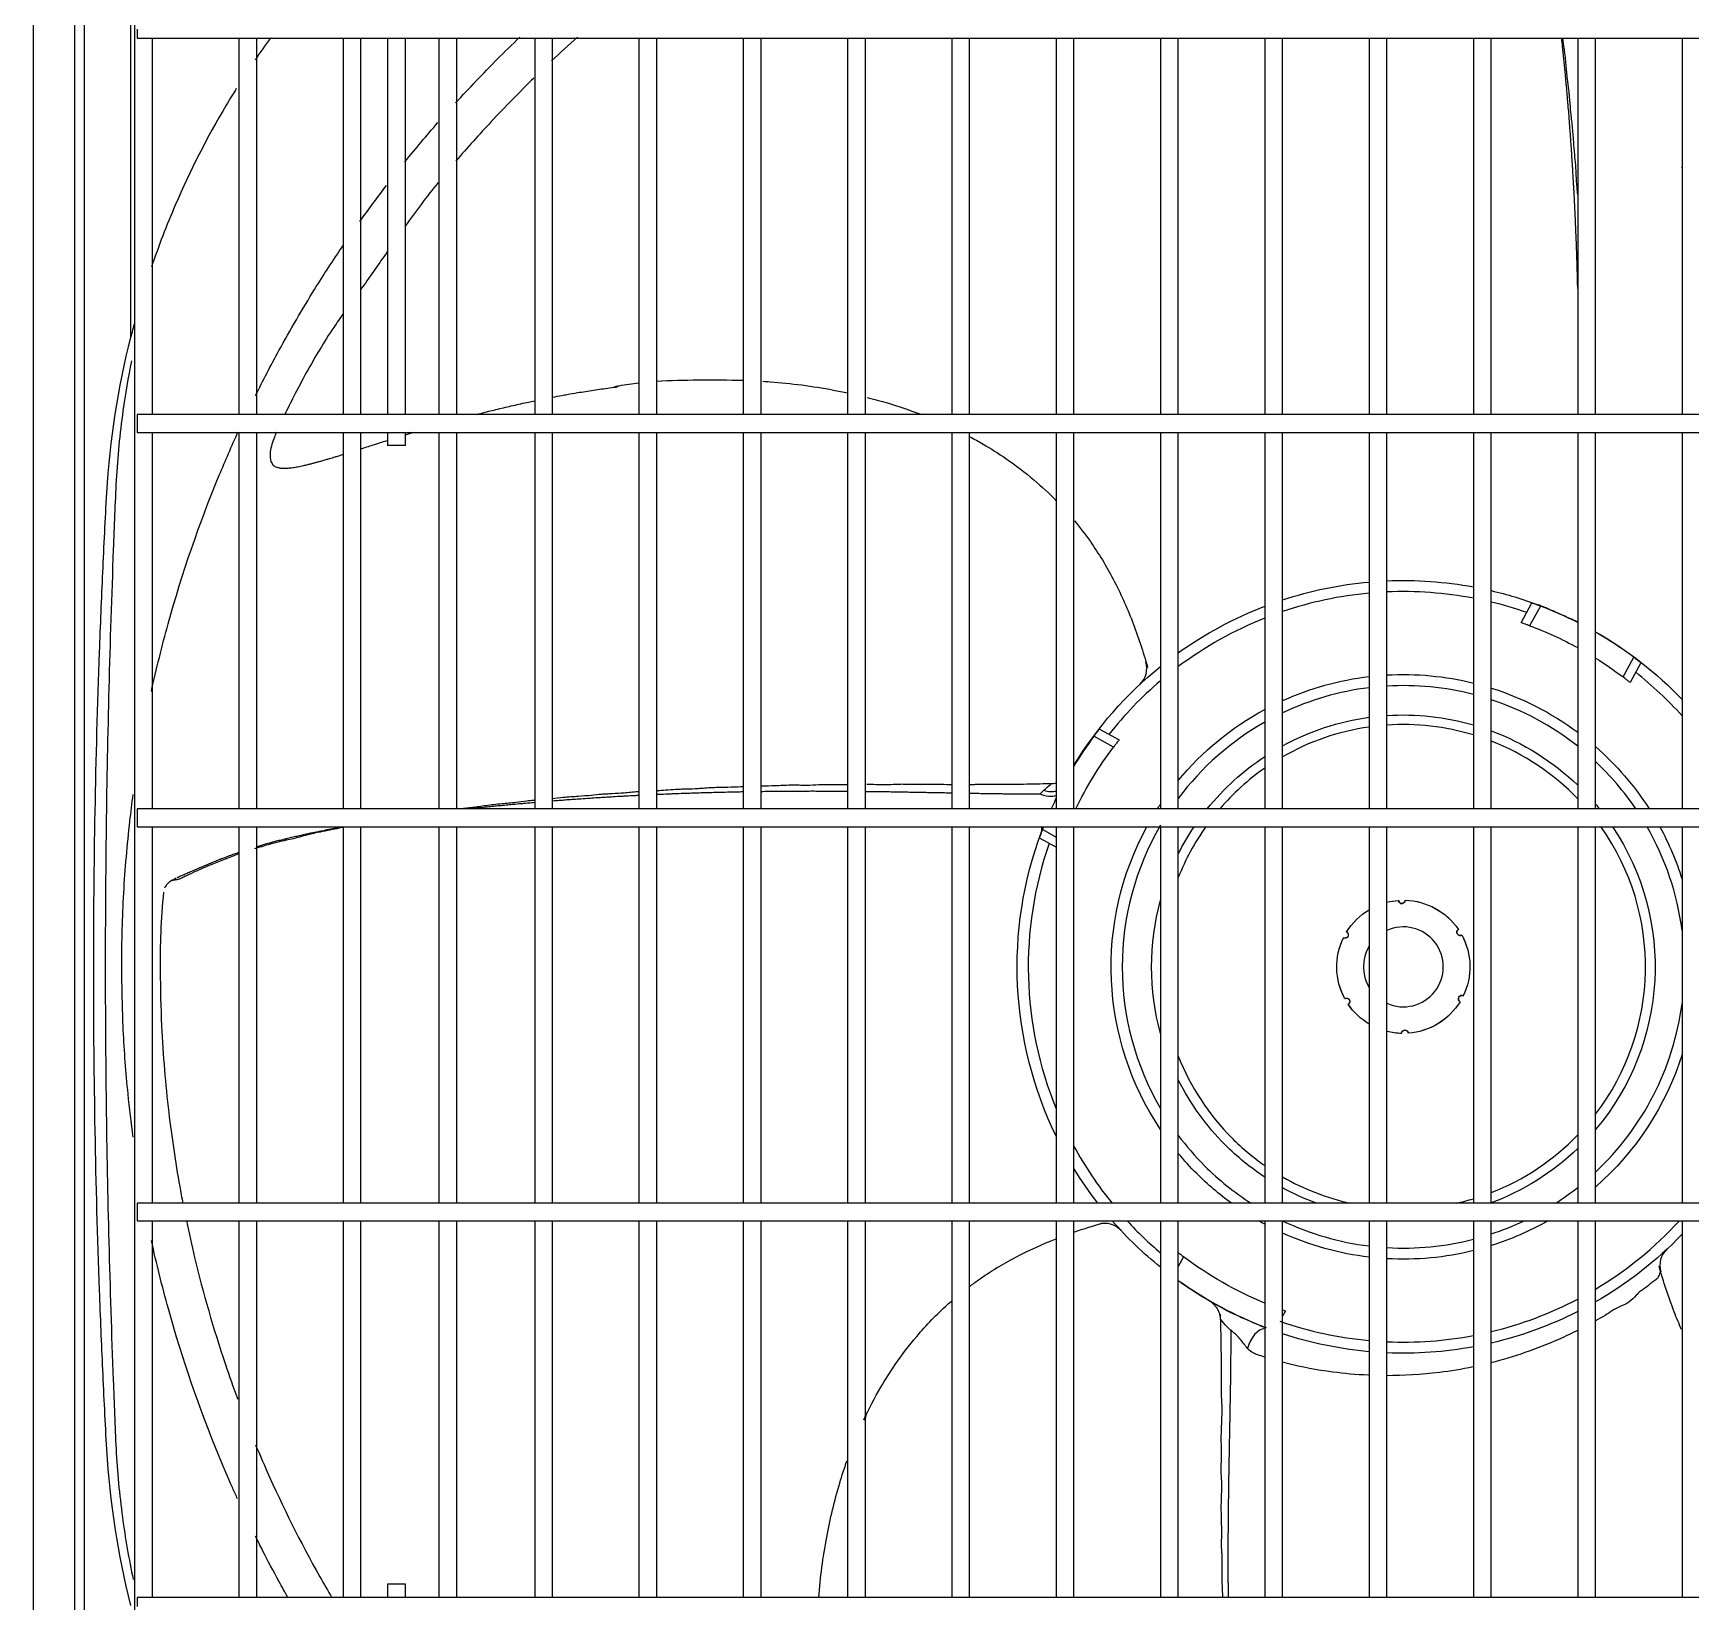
# Model space of a CAD drawing. Header units: millimetres. Extents: x 0 to 504600, y 0 to 118800.
# Drawn here: x 435579.2 to 435952.6, y 47616.6 to 47969.8 of the extents above; entities that cross this region are included whole.
import ezdxf

# ---------------------------------------------------------------- set-up
doc = ezdxf.new("R2010")
doc.units = ezdxf.units.MM
doc.header["$LTSCALE"] = 200
doc.layers.add('LG-AIRCON', color=240, linetype='Continuous')

# ---------------------------------------------------------------- blocks, each defined once
blk = doc.blocks.new('UXB+UXB')
at = {"layer": 'LG-AIRCON', "color": 0}
for p, q in [((-615.24, 719.79), (-615.24, 40.68)), ((-605.83, 163.94), (-605.83, 654.49)), ((-603.71, 652.97), (-603.71, 165.46)), ((-593.24, 561.84), (-593.24, 648.63)), ((-592.38, 636.18), (-592.38, 182.25)), ((-591.81, 631.18), (-591.81, 629.18)), ((-591.81, 629.18), (590.91, 629.18)), ((-588.38, 544.4), (-588.38, 629.18)), ((-568.88, 629.18), (-568.88, 544.4)), ((-564.88, 544.4), (-564.88, 629.18)), ((-545.39, 629.18), (-545.39, 544.39)), ((-541.38, 544.39), (-541.38, 629.18)), ((-535.39, 629.18), (-535.39, 544.4)), ((-531.39, 544.4), (-531.39, 629.18)), ((-523.82, 629.18), (-523.82, 544.39)), ((-519.82, 544.39), (-519.82, 629.18)), ((-502.25, 629.18), (-502.25, 544.39)), ((-498.25, 544.39), (-498.25, 629.18)), ((-478.76, 629.18), (-478.76, 544.39)), ((-474.76, 544.39), (-474.76, 629.18)), ((-455.26, 629.18), (-455.26, 544.39)), ((-451.26, 544.39), (-451.26, 629.18)), ((-431.76, 629.18), (-431.76, 544.39)), ((-427.76, 544.39), (-427.76, 629.18)), ((-408.27, 629.18), (-408.27, 544.39)), ((-404.27, 544.39), (-404.27, 629.18)), ((-384.77, 629.18), (-384.77, 544.39)), ((-380.77, 544.39), (-380.77, 629.18)), ((-361.27, 629.18), (-361.27, 544.39)), ((-357.28, 544.39), (-357.28, 629.18)), ((-337.78, 629.18), (-337.78, 544.39)), ((-333.78, 544.39), (-333.78, 629.18)), ((-314.28, 629.18), (-314.28, 544.39)), ((-310.28, 544.39), (-310.28, 629.18)), ((-290.79, 629.18), (-290.79, 544.39)), ((-286.79, 544.39), (-286.79, 629.18)), ((-267.29, 629.18), (-267.29, 544.39)), ((-263.29, 544.39), (-263.29, 629.18)), ((-243.79, 629.18), (-243.79, 544.39)), ((-243.79, 600.07), (-243.92, 599.86)), ((590.91, 544.4), (-591.81, 544.4)), ((-591.81, 544.4), (-591.81, 542.4)), ((-591.81, 542.4), (-591.81, 540.4)), ((-591.81, 540.4), (590.91, 540.4)), ((-588.38, 455.6), (-588.38, 540.4)), ((-568.88, 540.4), (-568.88, 455.6)), ((-564.88, 455.6), (-564.88, 540.4)), ((-545.39, 540.39), (-545.39, 455.61)), ((-545.38, 540.39), (-545.38, 455.61)), ((-541.38, 455.61), (-541.38, 540.39)), ((-535.39, 540.4), (-535.39, 537.4)), ((-531.39, 537.4), (-531.39, 540.4)), ((-523.82, 540.39), (-523.82, 455.61)), ((-519.82, 455.61), (-519.82, 540.39)), ((-502.25, 540.39), (-502.25, 455.61)), ((-498.25, 455.61), (-498.25, 540.39)), ((-478.76, 540.39), (-478.76, 455.61)), ((-474.76, 455.61), (-474.76, 540.39)), ((-455.26, 540.39), (-455.26, 455.61)), ((-451.26, 455.61), (-451.26, 540.39)), ((-431.76, 540.39), (-431.76, 455.61)), ((-427.76, 455.61), (-427.76, 540.39)), ((-408.27, 540.39), (-408.27, 455.61)), ((-404.27, 455.61), (-404.27, 540.39)), ((-384.77, 540.39), (-384.77, 455.61)), ((-380.77, 455.61), (-380.77, 540.39)), ((-361.27, 540.39), (-361.27, 455.61)), ((-357.28, 455.61), (-357.28, 540.39)), ((-337.78, 540.39), (-337.78, 455.61)), ((-333.78, 455.61), (-333.78, 540.39)), ((-314.28, 540.39), (-314.28, 455.61)), ((-310.28, 455.61), (-310.28, 540.39)), ((-290.79, 540.39), (-290.79, 455.61)), ((-286.79, 455.61), (-286.79, 540.39)), ((-267.29, 540.39), (-267.29, 455.61)), ((-263.29, 455.61), (-263.29, 540.39)), ((-243.79, 540.39), (-243.79, 455.61)), ((-280.04, 497.54), (-277.6, 501.99)), ((-275.7, 501.29), (-278.13, 496.86)), ((-257.09, 485.32), (-254.66, 489.75)), ((-253.05, 488.52), (-255.49, 484.07)), ((-365.93, 483.65), (-365.74, 483.83)), ((-371.84, 469.54), (-376.28, 471.97)), ((-375.05, 473.58), (-370.6, 471.14)), ((590.91, 455.61), (-591.81, 455.61)), ((-591.81, 455.61), (-591.81, 453.61)), ((-591.81, 453.61), (-591.81, 451.61)), ((-591.81, 451.61), (590.91, 451.61)), ((-588.38, 366.83), (-588.38, 451.61)), ((-568.88, 451.61), (-568.88, 366.83)), ((-564.88, 366.83), (-564.88, 451.61)), ((-545.39, 451.61), (-545.39, 366.83)), ((-541.38, 366.83), (-541.38, 451.61)), ((-523.82, 451.61), (-523.82, 366.83)), ((-519.82, 366.83), (-519.82, 451.61)), ((-502.25, 451.61), (-502.25, 366.83)), ((-498.25, 366.83), (-498.25, 451.61)), ((-478.76, 451.61), (-478.76, 366.83)), ((-474.76, 366.83), (-474.76, 451.61)), ((-455.26, 451.61), (-455.26, 366.83)), ((-451.26, 366.83), (-451.26, 451.61)), ((-431.76, 451.61), (-431.76, 366.83)), ((-427.76, 366.83), (-427.76, 451.61)), ((-408.27, 451.61), (-408.27, 366.83)), ((-404.27, 366.83), (-404.27, 451.61)), ((-384.77, 446.98), (-388.51, 449.04)), ((-387.82, 450.94), (-384.77, 449.26)), ((-384.77, 451.61), (-384.77, 366.83)), ((-380.77, 366.83), (-380.77, 451.61)), ((-361.27, 451.61), (-361.27, 366.83)), ((-357.28, 366.83), (-357.28, 451.61)), ((-337.78, 451.61), (-337.78, 366.83)), ((-333.78, 366.83), (-333.78, 451.61)), ((-314.28, 451.61), (-314.28, 366.83)), ((-310.28, 366.83), (-310.28, 451.61)), ((-290.79, 451.61), (-290.79, 366.83)), ((-286.79, 366.83), (-286.79, 451.61)), ((-267.29, 451.61), (-267.29, 366.83)), ((-263.29, 366.83), (-263.29, 451.61)), ((-243.79, 451.61), (-243.79, 366.83)), ((590.91, 366.82), (-591.81, 366.82)), ((-591.81, 366.82), (-591.81, 364.82)), ((-591.81, 364.82), (-591.81, 362.83)), ((-591.81, 362.83), (590.91, 362.83)), ((-588.38, 278.04), (-588.38, 362.83)), ((-568.88, 362.83), (-568.88, 278.04)), ((-564.88, 278.04), (-564.88, 362.83)), ((-545.39, 362.83), (-545.39, 278.04)), ((-541.38, 278.04), (-541.38, 362.83)), ((-523.82, 362.83), (-523.82, 278.04)), ((-519.82, 278.04), (-519.82, 362.83)), ((-502.25, 362.83), (-502.25, 278.04)), ((-498.25, 278.04), (-498.25, 362.83)), ((-478.76, 362.83), (-478.76, 278.04)), ((-474.76, 278.04), (-474.76, 362.83)), ((-455.26, 362.83), (-455.26, 278.04)), ((-451.26, 278.04), (-451.26, 362.83)), ((-431.76, 362.83), (-431.76, 278.04)), ((-427.76, 278.04), (-427.76, 362.83)), ((-408.27, 362.83), (-408.27, 278.04)), ((-404.27, 278.04), (-404.27, 362.83)), ((-384.77, 362.83), (-384.77, 278.04)), ((-380.77, 278.04), (-380.77, 362.83)), ((-361.27, 362.83), (-361.27, 278.04)), ((-357.28, 278.04), (-357.28, 362.83)), ((-337.78, 362.83), (-337.78, 278.04)), ((-333.78, 278.04), (-333.78, 362.83)), ((-314.28, 362.83), (-314.28, 278.04)), ((-310.28, 278.04), (-310.28, 362.83)), ((-290.79, 362.83), (-290.79, 278.04)), ((-286.79, 278.04), (-286.79, 362.83)), ((-267.29, 362.83), (-267.29, 278.04)), ((-263.29, 278.04), (-263.29, 362.83)), ((-243.79, 362.83), (-243.79, 278.04)), ((-370.17, 360.7), (-370.35, 360.9)), ((-356.07, 354.79), (-357.28, 352.59)), ((-247.23, 356.46), (-247.42, 356.28)), ((-333.12, 342.57), (-333.78, 341.37)), ((-535.39, 281.04), (-535.39, 278.04)), ((-531.39, 281.04), (-535.39, 281.04)), ((-531.39, 278.04), (-531.39, 281.04)), ((-591.81, 278.04), (-591.81, 276.04)), ((590.91, 278.04), (-591.81, 278.04))]:
    blk.add_line(p, q, dxfattribs=at)
at = {"layer": 'LG-AIRCON', "color": 0, "extrusion": (0, 0, -1)}
for centre, radius, start, end in [((306.58, 420.05), 86.99, 71.7788, 84.9192), ((306.58, 420.05), 86.99, 87.5599, 100.4611), ((306.58, 420.05), 86.99, 103.1523, 110.4357), ((306.58, 420.05), 86.99, 54.354, 68.9829), ((306.58, 420.05), 81.91, 110.3267, 118.6663), ((306.58, 420.05), 86.99, 119.8462, 136.2041), ((306.58, 420.05), 81.91, 121.9061, 127.1733), ((306.58, 420.05), 86.99, 31.4717, 51.0407), ((306.58, 420.05), 65.82, 86.7712, 103.8825), ((306.58, 420.05), 65.82, 65.5875, 83.2781), ((306.58, 420.05), 65.82, 107.4994, 126.6469), ((306.58, 420.05), 65.82, 39.6281, 61.7062), ((306.58, 420.05), 56.71, 61.3406, 82.1925), ((306.58, 420.05), 56.71, 86.2537, 106.1662), ((306.58, 420.05), 56.71, 110.4244, 133.8468), ((306.58, 420.05), 81.91, 25.7297, 37.1733), ((306.58, 420.05), 56.71, 38.8237, 56.6212), ((306.58, 420.05), 65.82, 131.1187, 147.3019), ((306.58, 420.05), 65.82, 32.6925, 33.8006), ((306.58, 420.05), 56.71, 139.7531, 141.1706), ((306.58, 420.05), 86.99, 334.013, 20.4357), ((306.58, 420.05), 65.82, 326.1881, 28.6481), ((306.58, 420.05), 56.71, 26.6287, 33.8063), ((306.58, 420.05), 56.71, 146.1881, 220.2356), ((306.58, 420.05), 65.82, 151.3463, 162.5288), ((306.58, 420.05), 56.71, 344.6606, 15.3281), ((306.58, 420.05), 15, 75.7067, 85.8849), ((306.58, 420.05), 15, 75.707, 85.7851), ((306.91, 435.05), 0.75, 180.1825, 357.3175), ((306.58, 420.05), 15, 91.5149, 145.7851), ((306.58, 420.05), 15, 91.6151, 145.8849), ((306.58, 420.05), 15, 31.5149, 59.0994), ((306.58, 420.05), 15, 31.6151, 59.0993), ((306.58, 420.05), 15, 331.6151, 25.8849), ((306.58, 420.05), 15, 331.5149, 25.7851), ((319.73, 427.27), 0.75, 120.1825, 297.3175), ((293.76, 427.83), 0.75, 240.1825, 57.3175), ((306.58, 420.05), 15, 151.5149, 205.7863), ((306.58, 420.05), 15, 151.6151, 205.8849), ((319.4, 412.27), 0.75, 60.1825, 237.3175), ((306.58, 420.05), 15, 300.8995, 325.8849), ((306.58, 420.05), 15, 300.8996, 325.7851), ((306.58, 420.05), 15, 211.6151, 265.8849), ((306.58, 420.05), 15, 211.5137, 265.7851), ((293.43, 412.84), 0.75, 300.1825, 117.3175), ((306.58, 420.05), 15, 271.6151, 284.293), ((306.58, 420.05), 15, 271.5149, 284.2929), ((306.25, 405.06), 0.75, 0.1825, 177.3175), ((306.58, 420.05), 65.82, 197.46, 228.87), ((306.58, 420.05), 56.71, 315, 333.36), ((306.58, 420.05), 65.82, 315, 320.3606), ((306.58, 420.05), 56.71, 303.3675, 315), ((306.58, 420.05), 56.71, 226.1419, 249.8006), ((306.58, 420.05), 86.99, 322.2719, 328.5298), ((306.58, 420.05), 65.82, 306.0225, 315), ((306.58, 420.05), 56.71, 290.1825, 298.6481), ((306.58, 420.05), 86.99, 308.9608, 318.8617), ((306.58, 420.05), 65.82, 298.2825, 299.5987), ((306.58, 420.05), 65.82, 240.3844, 252.4894), ((306.58, 420.05), 65.82, 276.7106, 294.4012), ((306.58, 420.05), 86.99, 223.7974, 240.1554), ((306.58, 420.05), 81.91, 292.3896, 307.1733), ((306.58, 420.05), 65.82, 256.1063, 273.2175), ((306.58, 420.05), 86.99, 297.6697, 305.6475), ((306.58, 420.05), 86.99, 243.1491, 256.8469), ((306.58, 420.05), 86.99, 275.0787, 288.2204), ((306.58, 420.05), 86.99, 259.5381, 272.4392)]:
    blk.add_arc(centre, radius, start, end, dxfattribs=at)
at = {"layer": 'LG-AIRCON', "color": 0}
for radius, start, end in [(84.49, 95.2309, 108.779), (84.49, 79.2259, 92.5124), (84.49, 70.7868, 76.4509), (86.91, 63.1224, 69.1851), (84.49, 111.6703, 126.8719), (86.91, 53.3149, 60.1257), (84.49, 41.9985, 51.7132), (84.49, 130.3428, 141.7132), (63.32, 96.9862, 115.4419), (63.32, 75.5606, 93.3525), (63.32, 51.6487, 71.7863), (63.32, 119.52, 143.19), (54.55, 73.17, 93.8925), (86.91, 143.3149, 148.6118), (54.55, 98.1225, 119.9138), (54.55, 43.9256, 68.7262), (54.55, 124.8862, 139.32), (63.32, 34.1663, 46.8731), (86.91, 154.1151, 155.8497), (63.32, 149.7431, 210.2569), (54.55, 144.6525, 158.3381), (54.55, 322.5206, 35.3531), (63.32, 7.4588, 29.8969), (84.49, 160.7868, 202.2588), (9, 245.7, 114.3), (9, 148.86, 211.14), (63.32, 313.1269, 352.5413), (54.55, 201.6619, 225), (63.32, 216.81, 225), (54.55, 225, 235.1138), (54.55, 291.2737, 316.0744), (84.49, 208.5801, 219.0506), (63.32, 225, 237.2006), (54.55, 240.0863, 257.3662), (63.32, 302.7938, 308.3513), (54.55, 282.6281, 286.83), (84.49, 222.6368, 229.6553), (63.32, 244.6538, 263.0137), (63.32, 288.2138, 295.3407), (84.49, 300.8221, 317.3623), (63.32, 266.6475, 284.4394), (86.91, 234.3167, 249.1851), (84.49, 283.5504, 297.7135), (84.49, 250.7868, 264.7704), (84.49, 267.4888, 280.7754)]:
    blk.add_arc((-306.58, 420.05), radius, start, end, dxfattribs=at)
at = {"layer": 'LG-AIRCON', "color": 0, "extrusion": (5.89787e-06, 5.50525e-06, 1)}
blk.add_arc((-369.36, 487.29, -0.01), 5, 313.0877, 16.4735, dxfattribs=at)
at = {"layer": 'LG-AIRCON', "color": 0, "extrusion": (-5.25028e-06, 5.62471e-06, 1)}
blk.add_arc((-373.82, 357.28, 0.02), 5, 43.0877, 106.4725, dxfattribs=at)
at = {"layer": 'LG-AIRCON', "color": 0, "extrusion": (-6.04419e-06, -5.64183e-06, 1)}
blk.add_arc((-243.8, 352.82, 0.02), 5, 133.0877, 196.4734, dxfattribs=at)
at = {"layer": 'LG-AIRCON', "color": 0}
for centre, major_axis, ratio, start_param, end_param in [((-388.05, 462.77), (-4.43, 2.32), 0.512974, 1.938544, 2.629244), ((-392.78, 452.17), (4.68, -1.75), 0.588101, 0, 0.392495), ((-338.7, 333.86), (1.75, 4.68), 0.588101, 0.279088, 1.726902)]:
    blk.add_ellipse(centre, major_axis=major_axis, ratio=ratio, start_param=start_param, end_param=end_param, dxfattribs=at)
for points, degree in [([(-561.77, 629.19), (-562.95, 627.58), (-564.1, 625.94), (-565.23, 624.29)], 3), ([(-510.73, 624.4), (-509.03, 626.06), (-507.34, 627.73), (-505.62, 629.37)], 3), ([(-492.64, 629.35), (-494.59, 627.61), (-496.52, 625.84), (-498.44, 624.03)], 3), ([(-520.06, 614.58), (-517, 617.9), (-513.86, 621.15), (-510.73, 624.4)], 3), ([(-531.48, 601.28), (-529.07, 604.29), (-526.6, 607.25), (-524.05, 610.15)], 3), ([(-541.64, 587.88), (-539.68, 590.62), (-537.68, 593.32), (-535.63, 595.99)], 3), ([(-592.39, 565.1), (-592.69, 564), (-592.97, 562.91), (-593.24, 561.84)], 3), ([(-267.29, 497.65), (-267.43, 497.72), (-267.58, 497.79), (-267.73, 497.86)], 3), ([(-365.93, 483.65), (-365.98, 483.6), (-365.7, 483.86)], 2), ([(-388.32, 458.92), (-388.37, 458.93), (-388.41, 458.94), (-388.46, 458.94)], 3), ([(-384.77, 458.09), (-385.15, 457.27), (-385.52, 456.44), (-385.89, 455.61)], 3), ([(-387.63, 451.61), (-387.79, 451.21), (-387.95, 450.82), (-388.09, 450.42)], 3), ([(-319.37, 427.89), (-319.1, 427.74), (-318.94, 427.15), (-319.23, 426.62), (-319.81, 426.44), (-320.08, 426.58)], 2), ([(-319.76, 412.9), (-319.5, 413.05), (-318.91, 412.9), (-318.59, 412.38), (-318.73, 411.79), (-318.98, 411.62)], 2), ([(-306.98, 405.06), (-306.97, 405.36), (-306.55, 405.8), (-305.94, 405.82), (-305.49, 405.4), (-305.48, 405.1)], 2), ([(-380.82, 360.3), (-378.58, 361.09), (-376.31, 361.8), (-374, 362.44)], 3), ([(-370.17, 360.7), (-370.13, 360.65), (-370.39, 360.94)], 2), ([(-247.23, 356.46), (-247.18, 356.51), (-247.46, 356.24)], 2), ([(-346.97, 343.01), (-346.47, 342.75), (-345.95, 342.5), (-345.43, 342.25)], 3), ([(-345.45, 338.31), (-345.46, 338.27), (-345.46, 338.22), (-345.46, 338.18)], 3), ([(-427.81, 317.95), (-427.71, 318.41), (-427.63, 318.86), (-427.57, 319.32)], 3)]:
    blk.add_open_spline(points, degree=degree, dxfattribs=at)
for points, knots in [([(-267.29, 572.78), (-267.29, 572.96), (-267.31, 573.48), (-267.34, 574.68), (-267.38, 576.19), (-267.42, 577.85), (-267.47, 579.32), (-267.52, 580.8), (-267.58, 582.43), (-267.63, 583.91), (-267.7, 585.55), (-267.76, 587.03), (-267.83, 588.69), (-267.9, 590.2), (-267.98, 591.7), (-268.06, 593.36), (-268.14, 594.82), (-268.23, 596.44), (-268.31, 597.89), (-268.41, 599.51), (-268.51, 601.11), (-268.6, 602.57), (-268.71, 604.19), (-268.81, 605.66), (-268.93, 607.3), (-269.04, 608.77), (-269.15, 610.21), (-269.27, 611.8), (-269.4, 613.38), (-269.53, 614.95), (-269.67, 616.53), (-269.79, 617.94), (-269.94, 619.51), (-270.07, 620.93), (-270.22, 622.51), (-270.36, 623.94), (-270.51, 625.37), (-270.67, 626.92), (-270.8, 628.19), (-270.89, 628.99), (-270.91, 629.18)], [0, 0, 0, 0, 0.009218, 0.026414, 0.060805, 0.086598, 0.112391, 0.138185, 0.163978, 0.198369, 0.215565, 0.249956, 0.275749, 0.301542, 0.327336, 0.353129, 0.38752, 0.404715, 0.439106, 0.4649, 0.490693, 0.525084, 0.54228, 0.576671, 0.602464, 0.628257, 0.65405, 0.679844, 0.714235, 0.740028, 0.765821, 0.800212, 0.817408, 0.851799, 0.877592, 0.903386, 0.929179, 0.954972, 0.989363, 1, 1, 1, 1]), ([(-267.29, 593.93), (-267.34, 594.5), (-267.48, 595.97), (-267.6, 597.67), (-267.67, 599.42), (-267.76, 601.04), (-268.03, 603.15), (-268.18, 605.47), (-268.32, 607.65), (-268.54, 609.95), (-268.84, 612.34), (-269.03, 614.47), (-269.15, 616.27), (-269.31, 617.98), (-269.66, 620.15), (-269.85, 622.71), (-270.08, 624.98), (-270.36, 627.05), (-270.55, 628.37), (-270.65, 629.2)], [0, 0, 0, 0, 0.05251, 0.142079, 0.177348, 0.206327, 0.265132, 0.339751, 0.382815, 0.429016, 0.527009, 0.615313, 0.649401, 0.678603, 0.742262, 0.822382, 0.868126, 0.917465, 1, 1, 1, 1]), ([(-502.44, 620.18), (-505.69, 617.01), (-511.64, 610.9), (-517.42, 604.49), (-520.03, 601.44)], [0, 0, 0, 0, 0.536431, 1, 1, 1, 1]), ([(-569.47, 617.79), (-570.24, 616.56), (-570.99, 615.32), (-576.03, 606.86), (-579.89, 599.29), (-585.18, 586.98), (-586.96, 582.36), (-588.56, 577.67)], [0, 0, 0, 0, 0.098577, 0.098577, 0.666537, 0.666537, 1, 1, 1, 1]), ([(-523.99, 596.67), (-525.3, 595.05), (-527.82, 591.81), (-530.25, 588.48), (-531.43, 586.82)], [0, 0, 0, 0, 0.50822, 1, 1, 1, 1]), ([(-565.14, 548.69), (-563.45, 552.1), (-559.23, 560.19), (-552.67, 571.43), (-547.66, 579.15), (-545.47, 582.36)], [0, 0, 0, 0, 0.29252, 0.701104, 1, 1, 1, 1]), ([(-535.39, 581.18), (-537.28, 578.46), (-539.26, 575.6), (-541.3, 572.77), (-541.38, 572.65)], [0, 0, 0, 0, 0.95904, 1, 1, 1, 1]), ([(-545.42, 567.06), (-546.13, 566.06), (-549.08, 561.82), (-552.8, 555.6), (-556.29, 548.96), (-557.9, 545.77), (-558.56, 544.42)], [0, 0, 0, 0, 0.141815, 0.593329, 0.830923, 1, 1, 1, 1]), ([(-601.59, 419.05), (-601.59, 443.03), (-601.16, 466.99), (-600.06, 496.92), (-599.81, 502.9), (-599.26, 514.85), (-599, 520.82), (-597.89, 538.69), (-596.09, 550.37), (-593.24, 561.84)], [0, 0, 0, 0, 0.5, 0.5, 0.625, 0.625, 0.75, 0.75, 1, 1, 1, 1]), ([(-593.08, 556.5), (-593.83, 552.77), (-594.47, 549.01), (-595.72, 540.07), (-596.23, 534.86), (-596.81, 524.45), (-596.97, 519.25), (-597.58, 503.62), (-597.91, 493.2), (-598.72, 461.95), (-598.99, 441.1), (-598.99, 420.25)], [0, 0, 0, 0, 0.084354, 0.084354, 0.19881, 0.19881, 0.313265, 0.313265, 0.542177, 0.542177, 1, 1, 1, 1]), ([(-498.29, 548.31), (-497.56, 548.45), (-496.45, 548.66), (-494.56, 549), (-492.8, 549.3), (-490.83, 549.63), (-489.03, 549.91), (-487.22, 550.17), (-485.39, 550.42), (-484.18, 550.58), (-483.58, 550.66)], [0, 0, 0, 0, 0.150864, 0.231719, 0.393427, 0.514709, 0.635991, 0.757272, 0.878554, 1, 1, 1, 1]), ([(-484.1, 550.72), (-483.8, 550.78), (-482.05, 551.12), (-480.28, 551.38), (-478.81, 551.55)], [0, 0, 0, 0, 0.168799, 1, 1, 1, 1]), ([(-474.81, 551.91), (-471.68, 552.12), (-465.15, 552.25), (-458.62, 552.22), (-455.26, 552.11)], [0, 0, 0, 0, 0.483114, 1, 1, 1, 1]), ([(-450.83, 551.9), (-450.3, 551.87), (-445, 551.51), (-438.61, 550.67), (-432.81, 549.51), (-431.74, 549.28)], [0, 0, 0, 0, 0.083564, 0.830141, 1, 1, 1, 1]), ([(-515.42, 544.41), (-514.75, 544.58), (-513.7, 544.85), (-512.08, 545.26), (-510.56, 545.63), (-508.84, 546.05), (-507.1, 546.45), (-505.37, 546.84), (-503.77, 547.19), (-502.74, 547.41), (-502.29, 547.5)], [0, 0, 0, 0, 0.15983, 0.246701, 0.377006, 0.507312, 0.637617, 0.767923, 0.898228, 1, 1, 1, 1]), ([(-427.39, 548.27), (-425.85, 547.88), (-421.84, 546.78), (-417.88, 545.45), (-415.47, 544.53)], [0, 0, 0, 0, 0.381371, 1, 1, 1, 1]), ([(-588.6, 482.04), (-587.47, 487.17), (-583.37, 503.7), (-576.66, 523.23), (-570.52, 537.29), (-569.04, 540.53)], [0, 0, 0, 0, 0.254796, 0.827092, 1, 1, 1, 1]), ([(-560.44, 540.42), (-560.59, 540.06), (-561.18, 538.64), (-561.82, 536.7), (-561.91, 534.68), (-561.67, 533.76), (-561.31, 533.19), (-560.86, 532.75), (-560.46, 532.56), (-560.15, 532.49)], [0, 0, 0, 0, 0.125875, 0.501642, 0.656556, 0.790033, 0.847053, 0.89779, 1, 1, 1, 1]), ([(-541.27, 536.73), (-541.22, 536.75), (-540.71, 536.91), (-539.73, 537.22), (-538.47, 537.62), (-537.24, 538.01), (-536.25, 538.32), (-535.58, 538.53), (-535.4, 538.59)], [0, 0, 0, 0, 0.02815, 0.268086, 0.508023, 0.66798, 0.907917, 1, 1, 1, 1]), ([(-531.39, 539.84), (-531.08, 539.93), (-530.43, 540.13), (-529.75, 540.34), (-529.39, 540.45), (-529.37, 540.45)], [0, 0, 0, 0, 0.464341, 0.973106, 1, 1, 1, 1]), ([(-404.2, 539.42), (-403.21, 538.89), (-400.45, 537.34), (-395.56, 534.24), (-389.97, 529.99), (-386.31, 526.59), (-384.68, 524.92)], [0, 0, 0, 0, 0.139399, 0.390327, 0.714739, 1, 1, 1, 1]), ([(-560.28, 532.53), (-560.13, 532.48), (-559.87, 532.42), (-559.57, 532.37), (-559.12, 532.32), (-558.75, 532.31), (-558.31, 532.32), (-557.8, 532.35), (-557.35, 532.39), (-556.75, 532.47), (-556.23, 532.55), (-555.59, 532.66), (-554.99, 532.78), (-554.23, 532.94), (-553.44, 533.13), (-552.63, 533.33), (-551.9, 533.52), (-551.17, 533.72), (-550.29, 533.96), (-549.38, 534.23), (-548.31, 534.54), (-547.36, 534.83), (-546.39, 535.12), (-545.77, 535.31), (-545.44, 535.42), (-545.39, 535.43)], [0, 0, 0, 0, 0.061068, 0.102482, 0.143896, 0.18531, 0.226724, 0.268138, 0.309552, 0.350965, 0.392379, 0.433793, 0.475207, 0.516621, 0.578742, 0.620156, 0.66157, 0.702984, 0.744398, 0.806519, 0.847933, 0.910054, 0.951468, 0.992881, 1, 1, 1, 1]), ([(-531.39, 537.4), (-531.39, 537.4), (-531.41, 537.4), (-531.5, 537.4), (-531.58, 537.4), (-531.83, 537.4), (-531.98, 537.4), (-532.33, 537.4), (-532.54, 537.4), (-532.96, 537.4), (-533.19, 537.4), (-533.64, 537.4), (-533.86, 537.4), (-534.28, 537.4), (-534.48, 537.4), (-534.83, 537.4), (-534.98, 537.4), (-535.21, 537.4), (-535.3, 537.4), (-535.37, 537.4), (-535.39, 537.4), (-535.39, 537.4)], [0, 0, 0, 0, 0.072796, 0.072796, 0.180355, 0.180355, 0.287914, 0.287914, 0.395473, 0.395473, 0.503031, 0.503031, 0.61059, 0.61059, 0.718149, 0.718149, 0.825708, 0.825708, 0.933267, 0.933267, 1, 1, 1, 1]), ([(-380.68, 520.49), (-379.42, 518.98), (-376.23, 514.8), (-371.66, 507.29), (-367.42, 497.75), (-365.16, 490.98), (-364.2, 487.48)], [0, 0, 0, 0, 0.160983, 0.427877, 0.710763, 1, 1, 1, 1]), ([(-277.6, 501.99), (-277.6, 501.99), (-277.56, 501.97), (-277.42, 501.93), (-277.32, 501.89), (-277.06, 501.79), (-276.89, 501.74), (-276.54, 501.61), (-276.34, 501.53), (-275.99, 501.4), (-275.84, 501.35), (-275.7, 501.29)], [0, 0, 0, 0, 0.211758, 0.211758, 0.423432, 0.423432, 0.636431, 0.636431, 0.852021, 0.852021, 1, 1, 1, 1]), ([(-267.73, 497.86), (-267.93, 497.96), (-268.13, 498.05), (-269.3, 498.59), (-270.27, 499.03), (-272.11, 499.85), (-272.97, 500.23), (-274.62, 500.94), (-275.42, 501.27), (-276.21, 501.56)], [0, 0, 0, 0, 0.07319, 0.07319, 0.416738, 0.416738, 0.719921, 0.719921, 1, 1, 1, 1]), ([(-278.13, 496.86), (-278.34, 496.94), (-278.56, 497.02), (-278.97, 497.16), (-279.16, 497.23), (-279.5, 497.35), (-279.64, 497.4), (-279.87, 497.48), (-279.95, 497.51), (-280.02, 497.53), (-280.04, 497.54), (-280.04, 497.54)], [0, 0, 0, 0, 0.21816, 0.21816, 0.436362, 0.436362, 0.653817, 0.653817, 0.868707, 0.868707, 1, 1, 1, 1]), ([(-254.66, 489.75), (-254.48, 489.61), (-254.29, 489.47), (-253.95, 489.21), (-253.78, 489.09), (-253.5, 488.87), (-253.38, 488.78), (-253.19, 488.63), (-253.12, 488.58), (-253.06, 488.53), (-253.05, 488.52), (-253.05, 488.52)], [0, 0, 0, 0, 0.217793, 0.217793, 0.435623, 0.435623, 0.652794, 0.652794, 0.867695, 0.867695, 1, 1, 1, 1]), ([(-255.49, 484.07), (-255.49, 484.07), (-255.52, 484.1), (-255.64, 484.19), (-255.72, 484.26), (-255.94, 484.43), (-256.07, 484.53), (-256.37, 484.77), (-256.54, 484.9), (-256.84, 485.13), (-256.96, 485.22), (-257.09, 485.32)], [0, 0, 0, 0, 0.211356, 0.211356, 0.422617, 0.422617, 0.635365, 0.635365, 0.851032, 0.851032, 1, 1, 1, 1]), ([(-376.28, 471.97), (-376.14, 472.16), (-376, 472.34), (-375.74, 472.69), (-375.62, 472.85), (-375.4, 473.13), (-375.31, 473.25), (-375.16, 473.44), (-375.11, 473.51), (-375.06, 473.57), (-375.05, 473.58), (-375.05, 473.58)], [0, 0, 0, 0, 0.217793, 0.217793, 0.435623, 0.435623, 0.652794, 0.652794, 0.867695, 0.867695, 1, 1, 1, 1]), ([(-370.6, 471.14), (-370.6, 471.14), (-370.62, 471.11), (-370.72, 471), (-370.78, 470.91), (-370.96, 470.69), (-371.06, 470.56), (-371.29, 470.26), (-371.43, 470.09), (-371.65, 469.79), (-371.75, 469.67), (-371.84, 469.54)], [0, 0, 0, 0, 0.211356, 0.211356, 0.422617, 0.422617, 0.635365, 0.635365, 0.851032, 0.851032, 1, 1, 1, 1]), ([(-478.77, 459.48), (-478.83, 459.48), (-480.05, 459.39), (-482.07, 459.18), (-484.2, 459.03), (-485.94, 458.96), (-487.57, 458.88), (-489.68, 458.6), (-492, 458.45), (-494.18, 458.31), (-496.21, 458.12), (-497.51, 457.96), (-498.29, 457.88)], [0, 0, 0, 0, 0.008799, 0.183646, 0.34505, 0.408603, 0.460825, 0.566791, 0.701254, 0.778856, 0.862109, 1, 1, 1, 1]), ([(-455.27, 460.61), (-455.45, 460.59), (-456.57, 460.51), (-458.29, 460.47), (-460.5, 460.45), (-462.89, 460.35), (-465.42, 460.15), (-467.57, 460.05), (-469.29, 460.02), (-470.87, 459.98), (-472.66, 459.79), (-474.07, 459.71), (-474.75, 459.68)], [0, 0, 0, 0, 0.026236, 0.165323, 0.245888, 0.332132, 0.514466, 0.68062, 0.745287, 0.79789, 0.90324, 1, 1, 1, 1]), ([(-455.28, 459.43), (-455.79, 459.42), (-456.64, 459.4), (-458.16, 459.37), (-459.51, 459.34), (-461.2, 459.3), (-462.72, 459.26), (-464.38, 459.21), (-465.85, 459.16), (-467.33, 459.11), (-468.96, 459.06), (-470.44, 459), (-472.07, 458.94), (-473.4, 458.88), (-474.41, 458.84), (-474.75, 458.82)], [0, 0, 0, 0, 0.079108, 0.130174, 0.232307, 0.283373, 0.385506, 0.462105, 0.538704, 0.615303, 0.691903, 0.794035, 0.845101, 0.947234, 1, 1, 1, 1]), ([(-431.82, 461.06), (-432.11, 461.06), (-433.41, 461.03), (-434.82, 461.04), (-436.44, 461.07), (-437.27, 461.06), (-438.8, 460.97), (-440.58, 460.89), (-442.75, 460.93), (-445.28, 460.94), (-448.15, 460.8), (-450.12, 460.72), (-451.2, 460.71), (-451.25, 460.71)], [0, 0, 0, 0, 0.047203, 0.219949, 0.250675, 0.278328, 0.333689, 0.467407, 0.546264, 0.63201, 0.815334, 0.990362, 1, 1, 1, 1]), ([(-431.74, 459.53), (-431.86, 459.53), (-432.31, 459.54), (-433.23, 459.54), (-434.53, 459.55), (-435.99, 459.56), (-437.45, 459.56), (-438.92, 459.57), (-440.4, 459.57), (-441.73, 459.56), (-443.24, 459.56), (-444.6, 459.55), (-446.28, 459.54), (-447.61, 459.53), (-449.25, 459.52), (-450.35, 459.5), (-451.12, 459.49), (-451.23, 459.49)], [0, 0, 0, 0, 0.018658, 0.069393, 0.145495, 0.221596, 0.297698, 0.3738, 0.449902, 0.526003, 0.576738, 0.678207, 0.728941, 0.83041, 0.881145, 0.982614, 1, 1, 1, 1]), ([(-408.23, 459.16), (-408.68, 459.17), (-409.6, 459.19), (-410.86, 459.21), (-412.12, 459.23), (-413.38, 459.26), (-414.63, 459.28), (-415.88, 459.31), (-417.12, 459.33), (-418.37, 459.35), (-419.62, 459.38), (-420.88, 459.4), (-422.15, 459.42), (-423.58, 459.44), (-424.87, 459.46), (-426.35, 459.48), (-427.21, 459.49), (-427.74, 459.49), (-427.77, 459.49)], [0, 0, 0, 0, 0.071605, 0.144526, 0.19314, 0.266061, 0.338983, 0.387597, 0.460518, 0.533439, 0.582053, 0.654974, 0.727896, 0.77651, 0.873738, 0.922352, 0.995273, 1, 1, 1, 1]), ([(-408.25, 461), (-408.39, 461), (-409.47, 461.06), (-412.54, 461.18), (-415.64, 461.07), (-418.1, 461.12), (-419.35, 461.15), (-421.18, 461.13), (-423.14, 460.96), (-425.64, 461.08), (-426.93, 461.12), (-427.44, 461.12)], [0, 0, 0, 0, 0.020061, 0.161151, 0.438961, 0.54767, 0.590018, 0.628584, 0.811988, 0.925322, 1, 1, 1, 1]), ([(-384.79, 461.32), (-386.75, 461.25), (-390.71, 461.14), (-394.93, 461.11), (-397.79, 461.09), (-399.01, 461.1), (-400.32, 461.09), (-401.41, 461.11), (-402.42, 461.1), (-403.36, 461.06), (-403.96, 461.03), (-404.3, 461)], [0, 0, 0, 0, 0.295836, 0.599217, 0.63578, 0.724251, 0.792145, 0.857546, 0.898871, 0.942551, 1, 1, 1, 1]), ([(-388.46, 458.94), (-388.46, 458.94), (-388.46, 458.94), (-388.17, 459.25), (-387.87, 459.54), (-387.57, 459.81)], [0, 0, 0, 0, 0.000046, 0.000046, 1, 1, 1, 1]), ([(-387.57, 459.81), (-387.05, 460.28), (-386.54, 460.72), (-385.98, 461.16), (-385.88, 461.25), (-385.91, 461.27)], [0, 0, 0, 0, 0.677972, 0.677972, 1, 1, 1, 1]), ([(-384.76, 461.42), (-385.16, 461.28), (-385.59, 461.2), (-386.01, 461.26), (-386.02, 461.26)], [0, 0, 0, 0, 0.962907, 1, 1, 1, 1]), ([(-595.29, 420.25), (-595.26, 423), (-595.22, 428.48), (-594.85, 436.67), (-594.28, 444.79), (-593.54, 452.18), (-592.96, 456.84), (-592.7, 458.83)], [0, 0, 0, 0, 0.213165, 0.424969, 0.635409, 0.844484, 1, 1, 1, 1]), ([(-502.23, 457.52), (-502.44, 457.51), (-503.02, 457.46), (-504.51, 457.33), (-506.68, 456.97), (-509.23, 456.78), (-511.51, 456.55), (-513.8, 456.25), (-516.07, 455.91), (-517.98, 455.73), (-519, 455.61)], [0, 0, 0, 0, 0.037568, 0.099793, 0.235444, 0.406173, 0.503648, 0.608785, 0.82508, 1, 1, 1, 1]), ([(-502.23, 457.03), (-502.45, 457.02), (-503.3, 456.94), (-504.47, 456.84), (-506.04, 456.7), (-507.45, 456.56), (-509.04, 456.41), (-510.47, 456.27), (-511.89, 456.12), (-513.45, 455.96), (-514.83, 455.82), (-515.95, 455.69), (-516.47, 455.64), (-516.67, 455.61)], [0, 0, 0, 0, 0.045948, 0.175933, 0.240925, 0.370909, 0.468398, 0.565886, 0.663374, 0.760863, 0.890847, 0.955839, 1, 1, 1, 1]), ([(-478.86, 458.63), (-479.14, 458.61), (-480.09, 458.56), (-481.35, 458.5), (-482.97, 458.41), (-484.42, 458.32), (-486.03, 458.22), (-487.64, 458.12), (-489.09, 458.03), (-490.71, 457.92), (-492.18, 457.82), (-493.83, 457.7), (-495.29, 457.6), (-496.74, 457.48), (-497.71, 457.41), (-498.19, 457.37), (-498.21, 457.37)], [0, 0, 0, 0, 0.043677, 0.144139, 0.194371, 0.294833, 0.370179, 0.445526, 0.545988, 0.596219, 0.696681, 0.772028, 0.847375, 0.922721, 0.998068, 1, 1, 1, 1]), ([(-388.46, 458.94), (-388.62, 458.94), (-389.03, 458.94), (-389.88, 458.93), (-390.8, 458.93), (-391.74, 458.94), (-392.57, 458.93), (-393.39, 458.94), (-394.34, 458.95), (-395.35, 458.95), (-396.46, 458.96), (-397.45, 458.98), (-398.52, 458.99), (-399.51, 459), (-400.52, 459.02), (-401.67, 459.04), (-402.69, 459.05), (-403.62, 459.07), (-404.12, 459.08), (-404.32, 459.08)], [0, 0, 0, 0, 0.033268, 0.086429, 0.166172, 0.219334, 0.272495, 0.325657, 0.378819, 0.458561, 0.511723, 0.591466, 0.644627, 0.697789, 0.777532, 0.830693, 0.910436, 0.963598, 1, 1, 1, 1]), ([(-388.32, 458.92), (-387.42, 458.63), (-386.56, 458.47), (-385.41, 458.47), (-385.03, 458.54), (-384.75, 458.66)], [0, 0, 0, 0, 0.604116, 0.604116, 1, 1, 1, 1]), ([(-545.43, 451.44), (-546.08, 451.31), (-548.24, 450.86), (-550.35, 450.46), (-553.85, 449.69), (-555.9, 449.05), (-558.26, 448.54), (-560.07, 448.14), (-561.89, 447.68), (-563.35, 447.24), (-564.31, 446.96), (-564.91, 446.78), (-565.21, 446.68), (-565.37, 446.63)], [0, 0, 0, 0, 0.098734, 0.346332, 0.396322, 0.571696, 0.645977, 0.72631, 0.812723, 0.903867, 0.955533, 0.977657, 1, 1, 1, 1]), ([(-545.45, 451.53), (-545.67, 451.49), (-546.45, 451.35), (-547.5, 451.16), (-548.87, 450.9), (-549.96, 450.68), (-551.32, 450.41), (-552.39, 450.19), (-553.59, 449.93), (-554.66, 449.7), (-555.85, 449.44), (-557.03, 449.16), (-558.09, 448.91), (-559.13, 448.65), (-560.18, 448.39), (-561.21, 448.12), (-562.22, 447.85), (-563.22, 447.57), (-564.16, 447.3), (-564.7, 447.14), (-564.88, 447.08)], [0, 0, 0, 0, 0.032531, 0.11396, 0.154675, 0.236104, 0.276818, 0.358248, 0.398962, 0.460034, 0.521106, 0.582177, 0.643249, 0.683964, 0.745036, 0.806107, 0.846822, 0.907894, 0.968965, 1, 1, 1, 1]), ([(-388.51, 449.04), (-388.51, 449.04), (-388.5, 449.07), (-388.45, 449.21), (-388.42, 449.32), (-388.32, 449.58), (-388.26, 449.74), (-388.13, 450.09), (-388.06, 450.3), (-387.93, 450.64), (-387.87, 450.79), (-387.82, 450.94)], [0, 0, 0, 0, 0.211758, 0.211758, 0.423432, 0.423432, 0.636431, 0.636431, 0.852021, 0.852021, 1, 1, 1, 1]), ([(-568.88, 445.45), (-569.39, 445.27), (-571.97, 444.34), (-575.39, 442.95), (-578.97, 441.39), (-580.76, 440.5), (-581.88, 439.96), (-582.76, 439.64), (-583.68, 439.55), (-584.13, 439.47), (-584.32, 439.45)], [0, 0, 0, 0, 0.085996, 0.432677, 0.579521, 0.710147, 0.777201, 0.826739, 0.904569, 1, 1, 1, 1]), ([(-568.89, 445.79), (-569.16, 445.7), (-569.78, 445.48), (-570.61, 445.18), (-571.4, 444.89), (-572.19, 444.59), (-572.95, 444.29), (-573.81, 443.95), (-574.56, 443.65), (-575.28, 443.35), (-575.89, 443.1), (-576.49, 442.84), (-577.17, 442.55), (-577.84, 442.27), (-578.49, 441.99), (-579.01, 441.76), (-579.56, 441.52), (-580.02, 441.32), (-580.55, 441.09), (-580.96, 440.91), (-581.44, 440.7), (-581.85, 440.52), (-582.2, 440.37), (-582.58, 440.21), (-582.73, 440.14), (-582.78, 440.12)], [0, 0, 0, 0, 0.047147, 0.107974, 0.148526, 0.189077, 0.249904, 0.290456, 0.351283, 0.391834, 0.432386, 0.472937, 0.513489, 0.574316, 0.614867, 0.655419, 0.69597, 0.736522, 0.777073, 0.817625, 0.858176, 0.898727, 0.939279, 0.97983, 1, 1, 1, 1]), ([(-582.98, 440.03), (-583.3, 439.86), (-583.94, 439.49), (-584.68, 439.09), (-585.17, 438.54), (-585.51, 438.03), (-585.65, 437.75)], [0, 0, 0, 0, 0.181976, 0.413188, 0.708779, 1, 1, 1, 1]), ([(-585.87, 436.89), (-586.17, 433.85), (-586.59, 427.93), (-586.65, 417.92), (-586.41, 407.58), (-585.71, 396.94), (-584.5, 384.89), (-583.02, 374.9), (-581.75, 368.09), (-581.51, 366.82)], [0, 0, 0, 0, 0.125694, 0.246952, 0.424132, 0.567334, 0.705272, 0.945108, 1, 1, 1, 1]), ([(-307.68, 435.03), (-307.68, 434.84), (-307.5, 434.44), (-307.01, 434.26), (-306.63, 434.34), (-306.38, 434.51), (-306.22, 434.77), (-306.18, 434.97), (-306.18, 435.06)], [0, 0, 0, 0, 0.25, 0.5, 0.625, 0.75, 0.875, 1, 1, 1, 1]), ([(-294.16, 428.5), (-294.32, 428.4), (-294.58, 428.04), (-294.5, 427.53), (-294.23, 427.24), (-293.96, 427.11), (-293.65, 427.1), (-293.46, 427.17), (-293.38, 427.22)], [0, 0, 0, 0, 0.25, 0.5, 0.625, 0.75, 0.875, 1, 1, 1, 1]), ([(-593.24, 276.27), (-596.11, 287.8), (-597.9, 299.52), (-599, 317.37), (-599.26, 323.34), (-599.81, 335.27), (-600.06, 341.24), (-601.15, 371.11), (-601.59, 395.09), (-601.59, 419.05)], [0, 0, 0, 0, 0.25, 0.25, 0.375, 0.375, 0.5, 0.5, 1, 1, 1, 1]), ([(-598.99, 420.25), (-598.99, 399.52), (-598.72, 378.8), (-597.92, 347.72), (-597.59, 337.36), (-597, 321.84), (-596.83, 316.66), (-596.28, 306.33), (-595.8, 301.2), (-594.48, 291.41), (-593.67, 286.75), (-592.68, 282.11)], [0, 0, 0, 0, 0.44833, 0.44833, 0.672495, 0.672495, 0.784577, 0.784577, 0.89666, 0.89666, 1, 1, 1, 1]), ([(-592.7, 381.69), (-593.13, 384.95), (-594.07, 392.96), (-595.08, 405.82), (-595.21, 415.42), (-595.29, 420.25)], [0, 0, 0, 0, 0.254972, 0.625378, 1, 1, 1, 1]), ([(-293.06, 413.52), (-293.22, 413.61), (-293.66, 413.66), (-294.06, 413.32), (-294.18, 412.95), (-294.16, 412.65), (-294.01, 412.38), (-293.86, 412.25), (-293.78, 412.2)], [0, 0, 0, 0, 0.25, 0.5, 0.625, 0.75, 0.875, 1, 1, 1, 1]), ([(-580.7, 362.83), (-580.13, 360.1), (-577.73, 349.37), (-573.89, 335.99), (-570.13, 325.33), (-569.16, 322.72)], [0, 0, 0, 0, 0.204786, 0.80511, 1, 1, 1, 1]), ([(-404.34, 348.07), (-403.67, 348.58), (-400.35, 351), (-393.97, 354.88), (-387.89, 357.6), (-384.78, 358.83)], [0, 0, 0, 0, 0.112654, 0.555033, 1, 1, 1, 1]), ([(-569.18, 300.28), (-569.55, 301.09), (-570.97, 304.23), (-576.96, 318.18), (-583.35, 336.74), (-587.45, 353.26), (-588.59, 358.42)], [0, 0, 0, 0, 0.043362, 0.168663, 0.74173, 1, 1, 1, 1]), ([(-357.28, 355.73), (-357.18, 355.65), (-357.07, 355.56), (-356.79, 355.34), (-356.62, 355.21), (-356.32, 354.98), (-356.2, 354.88), (-356.07, 354.79)], [0, 0, 0, 0, 0.33514, 0.33514, 0.728378, 0.728378, 1, 1, 1, 1]), ([(-248.67, 351.46), (-248.69, 351.46), (-248.72, 351.42), (-248.8, 351.22), (-248.85, 351.06), (-248.99, 350.56), (-249.12, 350.21), (-249.55, 349.61), (-249.87, 349.47), (-250.44, 349.09), (-250.7, 348.88), (-251.46, 348.19), (-252.01, 347.78), (-252.84, 347.21), (-253.12, 347.05), (-253.65, 346.65), (-253.88, 346.38), (-254.59, 345.53), (-255.14, 345), (-256.37, 344.14), (-257.06, 343.82), (-258.36, 343.3), (-258.93, 343), (-260.04, 342.31), (-260.58, 341.91), (-261.85, 341.14), (-262.56, 340.74), (-263.26, 340.35)], [0, 0, 0, 0, 0.020274, 0.020274, 0.047518, 0.047518, 0.102008, 0.102008, 0.156498, 0.156498, 0.210988, 0.210988, 0.319967, 0.319967, 0.374457, 0.374457, 0.428947, 0.428947, 0.537926, 0.537926, 0.646906, 0.646906, 0.755886, 0.755886, 0.864865, 0.864865, 1, 1, 1, 1]), ([(-243.92, 338.39), (-244.49, 339.7), (-246.4, 344.35), (-248, 349.13), (-248.96, 352.63)], [0, 0, 0, 0, 0.284303, 1, 1, 1, 1]), ([(-428.14, 318.06), (-426.97, 320.55), (-424.75, 324.8), (-420.76, 331.08), (-415.9, 337.46), (-411.44, 342.08), (-408.62, 344.58), (-408.31, 344.85)], [0, 0, 0, 0, 0.248237, 0.430741, 0.666692, 0.9639, 1, 1, 1, 1]), ([(-350.27, 344.84), (-350.28, 344.84), (-350.28, 344.84), (-350.28, 344.84), (-350.25, 344.82), (-350.22, 344.8), (-349.82, 344.56), (-349.09, 343.97), (-348.3, 342.83), (-347.86, 341.67), (-347.85, 340.94), (-347.87, 340.67)], [0, 0, 0, 0, 0.033603, 0.066016, 0.071783, 0.077551, 0.090545, 0.331487, 0.591566, 0.854337, 1, 1, 1, 1]), ([(-347.85, 341.84), (-347.78, 339.89), (-347.67, 335.92), (-347.63, 331.7), (-347.62, 328.85), (-347.63, 327.62), (-347.61, 326.31), (-347.64, 325.22), (-347.63, 324.21), (-347.56, 322.59), (-347.39, 320.75), (-347.55, 317.94), (-347.71, 314.09), (-347.6, 311), (-347.65, 308.53), (-347.68, 307.28), (-347.66, 305.45), (-347.48, 303.49), (-347.62, 300.68), (-347.7, 297.4), (-347.54, 294.22), (-347.57, 291.81), (-347.6, 290.19), (-347.59, 289.36), (-347.5, 287.83), (-347.42, 286.05), (-347.46, 283.88), (-347.47, 281.35), (-347.37, 279.43), (-347.32, 278.19), (-347.31, 278.03)], [0, 0, 0, 0, 0.086927, 0.17607, 0.186813, 0.212809, 0.232759, 0.251976, 0.264118, 0.276953, 0.324589, 0.364075, 0.406459, 0.489914, 0.52257, 0.535292, 0.546877, 0.601972, 0.636018, 0.672402, 0.744707, 0.800023, 0.809861, 0.818716, 0.836443, 0.879261, 0.904512, 0.931969, 0.990672, 1, 1, 1, 1]), ([(-346.34, 339.07), (-346.81, 339.59), (-347.25, 340.09), (-347.68, 340.65), (-347.78, 340.75), (-347.8, 340.72)], [0, 0, 0, 0, 0.677972, 0.677972, 1, 1, 1, 1]), ([(-345.43, 342.25), (-345.23, 342.15), (-345.03, 342.05), (-343.86, 341.51), (-342.89, 341.07), (-341.05, 340.26), (-340.19, 339.88), (-338.81, 339.29), (-338.29, 339.07), (-337.78, 338.86)], [0, 0, 0, 0, 0.08108, 0.08108, 0.461663, 0.461663, 0.79753, 0.79753, 1, 1, 1, 1]), ([(-333.77, 342.79), (-333.63, 342.74), (-333.5, 342.7), (-333.29, 342.62), (-333.21, 342.6), (-333.14, 342.57), (-333.12, 342.57), (-333.12, 342.57)], [0, 0, 0, 0, 0.355105, 0.355105, 0.755417, 0.755417, 1, 1, 1, 1]), ([(-345.47, 338.18), (-345.47, 338.18), (-345.47, 338.18), (-345.78, 338.46), (-346.07, 338.77), (-346.34, 339.07)], [0, 0, 0, 0, 0.000046, 0.000046, 1, 1, 1, 1]), ([(-345.47, 338.18), (-345.47, 338.02), (-345.47, 337.6), (-345.46, 336.76), (-345.46, 335.84), (-345.46, 334.9), (-345.46, 334.06), (-345.47, 333.25), (-345.48, 332.29), (-345.48, 331.29), (-345.49, 330.17), (-345.5, 329.19), (-345.51, 328.12), (-345.53, 327.12), (-345.55, 326.11), (-345.56, 324.96), (-345.58, 323.94), (-345.6, 322.77), (-345.63, 321.6), (-345.64, 320.4), (-345.67, 319.35), (-345.69, 318.27), (-345.71, 317.04), (-345.74, 315.77), (-345.76, 314.51), (-345.79, 313.25), (-345.81, 312.01), (-345.83, 310.76), (-345.85, 309.51), (-345.88, 308.26), (-345.9, 307.01), (-345.92, 305.75), (-345.94, 304.49), (-345.96, 303.05), (-345.98, 301.76), (-346, 300.28), (-346.02, 298.95), (-346.03, 297.63), (-346.05, 296.16), (-346.06, 294.85), (-346.07, 293.4), (-346.08, 292.1), (-346.09, 290.64), (-346.09, 289.18), (-346.09, 287.71), (-346.09, 286.23), (-346.09, 284.9), (-346.09, 283.39), (-346.08, 282.03), (-346.07, 280.35), (-346.06, 279.13), (-346.05, 278.25), (-346.05, 278.03)], [0, 0, 0, 0, 0.009657, 0.02509, 0.048239, 0.063672, 0.079104, 0.094537, 0.109969, 0.133118, 0.148551, 0.1717, 0.187132, 0.202565, 0.225714, 0.241146, 0.264295, 0.279728, 0.302877, 0.326025, 0.341458, 0.356891, 0.380039, 0.403188, 0.418621, 0.44177, 0.464919, 0.480351, 0.5035, 0.526649, 0.542082, 0.56523, 0.588379, 0.603812, 0.634677, 0.65011, 0.673259, 0.696407, 0.71184, 0.742705, 0.758138, 0.781287, 0.804435, 0.827584, 0.850733, 0.873882, 0.897031, 0.912464, 0.943329, 0.958761, 0.989626, 1, 1, 1, 1]), ([(-341.69, 334.14), (-342.27, 334.76), (-342.77, 335.6), (-344.03, 337.05), (-344.79, 337.66), (-345.45, 338.31)], [0, 0, 0, 0, 0.5, 0.5, 1, 1, 1, 1]), ([(-267.29, 338.2), (-268.67, 337.5), (-270.05, 336.85), (-276.6, 333.94), (-281.77, 332.19), (-286.85, 330.9)], [0, 0, 0, 0, 0.21097, 0.21097, 1, 1, 1, 1]), ([(-337.79, 332.18), (-338.33, 332.36), (-338.87, 332.54), (-339.72, 332.79), (-340.04, 332.92), (-340.79, 333.36), (-341.24, 333.66), (-341.69, 334.14)], [0, 0, 0, 0, 0.427919, 0.427919, 0.71396, 0.71396, 1, 1, 1, 1]), ([(-314.43, 328.1), (-317.21, 328.23), (-319.89, 328.47), (-326.09, 329.28), (-329.5, 329.93), (-333.06, 330.82), (-333.45, 330.92), (-333.83, 331.02)], [0, 0, 0, 0, 0.387206, 0.387206, 0.93276, 0.93276, 1, 1, 1, 1]), ([(-290.85, 329.98), (-293.42, 329.44), (-295.96, 329.02), (-302.55, 328.2), (-306.53, 327.98), (-310.35, 328)], [0, 0, 0, 0, 0.378219, 0.378219, 1, 1, 1, 1]), ([(-565.12, 312.44), (-564.3, 310.47), (-560.02, 300.5), (-554.27, 288.99), (-548.84, 279.56), (-547.92, 277.99)], [0, 0, 0, 0, 0.170646, 0.861893, 1, 1, 1, 1]), ([(-438.27, 278.04), (-437.91, 282.6), (-436.76, 291.27), (-434.33, 301.52), (-432.5, 307.17), (-431.91, 308.83)], [0, 0, 0, 0, 0.437836, 0.834264, 1, 1, 1, 1]), ([(-557.76, 277.91), (-558.47, 279.17), (-560.45, 282.73), (-562.91, 287.37), (-564.62, 290.77), (-565.15, 291.83)], [0, 0, 0, 0, 0.275017, 0.774969, 1, 1, 1, 1])]:
    blk.add_open_spline(points, degree=3, knots=knots, dxfattribs=at)

msp = doc.modelspace()

# ---------------------------------------------------------------- block references
at = {"layer": 'LG-AIRCON', "color": 50}
msp.add_blockref('UXB+UXB', (436194.45, 47339.54), dxfattribs=at)

doc.saveas('drawing.dxf')
